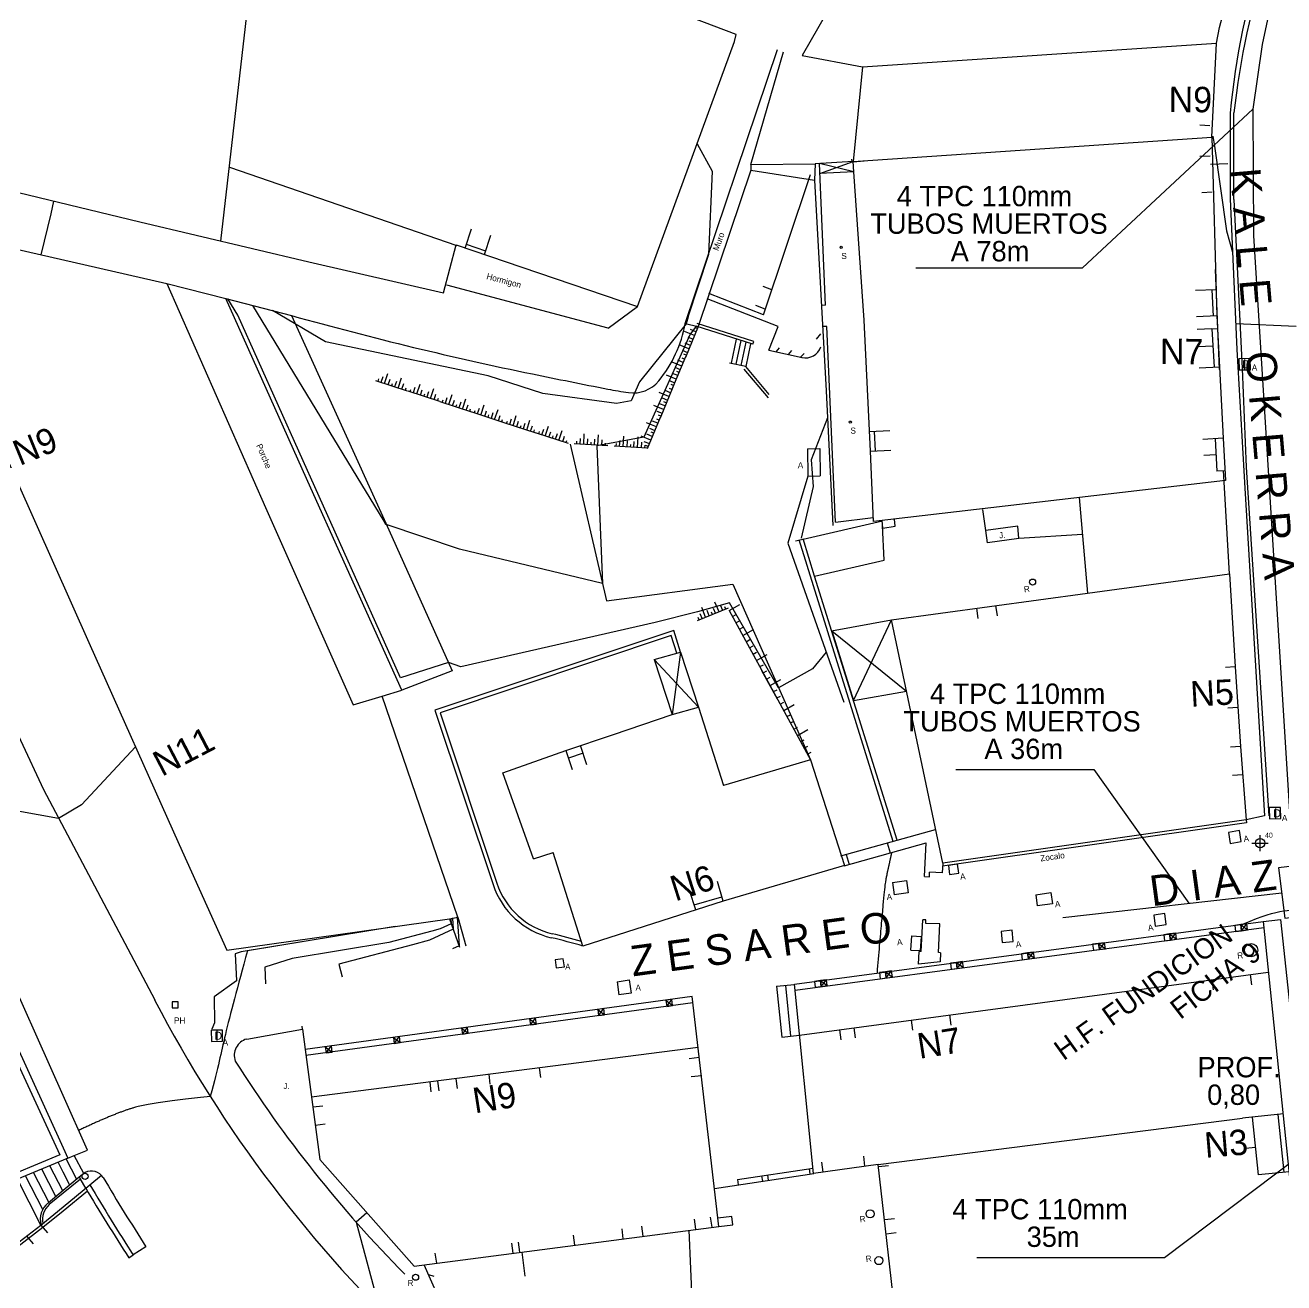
# Model space of a CAD drawing. Extents: x 0 to 560514, y 0 to 4788038.
# Drawn here: x 560198.2 to 560260, y 4787923.1 to 4787984.9 of the extents above; entities that cross this region are included whole.
import ezdxf

# ---------------------------------------------------------------- set-up
doc = ezdxf.new("R2010")
doc.units = 0
doc.layers.add('Nivel 27', color=7, linetype='Continuous')
doc.layers.add('Nivel 7', color=7, linetype='Continuous')

msp = doc.modelspace()

# ---------------------------------------------------------------- linework, layer by layer
at = {"layer": 'Nivel 27'}
msp.add_line((560259.92, 4787942.29), (560249.16, 4787941.07), dxfattribs=at)
for points in [[(560264.27, 4787997.24), (560262.05, 4787994.2), (560260.85, 4787991.56), (560259.84, 4787988.14), (560258.95, 4787983.98), (560258.49, 4787980.8), (560258.53, 4787974.58), (560260.46, 4787943.67)], [(560241.932, 4787973.012), (560250.128, 4787973.012), (560258.49, 4787980.8)], [(560243.896, 4787948.356), (560250.67, 4787948.356), (560255.344, 4787941.786)], [(560244.933, 4787924.388), (560254.146, 4787924.388), (560261.8, 4787930.146)]]:
    msp.add_lwpolyline(points, dxfattribs=at)
msp.add_lwpolyline([(560260.07, 4787941.05), (560262.55, 4787941.35), (560262.24, 4787943.83), (560259.76, 4787943.53)], close=True, dxfattribs=at)
at = {"layer": 'Nivel 7'}
for p, q in [((560233.11, 4787984.48), (560208.86, 4787993.65)), ((560207.78, 4787974.31), (560209.94, 4787993.24)), ((560240.25, 4787990.25), (560236.34, 4787983.44)), ((560256.85, 4787984.82), (560257.27, 4787986.37)), ((560256.7, 4787984.05), (560256.85, 4787984.82)), ((560228.26, 4787971.11), (560233.02, 4787984.12)), ((560233.02, 4787984.12), (560233.11, 4787984.48)), ((560230.6, 4787970.27), (560235.14, 4787983.73)), ((560233.83, 4787978.08), (560235.43, 4787983.62)), ((560239.31, 4787982.89), (560256.7, 4787984.05)), ((560256.47, 4787979.42), (560256.7, 4787984.05)), ((560236.34, 4787983.44), (560236.34, 4787983.44)), ((560236.34, 4787983.44), (560239.31, 4787982.89)), ((560239.31, 4787982.89), (560238.85, 4787978.23)), ((560257.38, 4787980.61), (560257.38, 4787976.39)), ((560257.56, 4787976.36), (560257.56, 4787980.62)), ((560256.38, 4787979.99), (560255.88, 4787980.02)), ((560238.85, 4787978.23), (560256.47, 4787979.42)), ((560256.52, 4787979.48), (560256.6, 4787978.99)), ((560231.18, 4787979.1), (560231.92, 4787977.76)), ((560256.6, 4787978.99), (560257.2, 4787974.82)), ((560208.2, 4787977.95), (560219.38, 4787974.1)), ((560233.83, 4787978.08), (560236.98, 4787978.12)), ((560233.83, 4787978.08), (560233.83, 4787977.8)), ((560236.98, 4787978.12), (560236.96, 4787977.32)), ((560238.85, 4787978.23), (560236.98, 4787978.12)), ((560238.89, 4787977.73), (560237.19, 4787978.14)), ((560237.5, 4787971.17), (560237.19, 4787978.14)), ((560237.22, 4787977.65), (560238.85, 4787978.23)), ((560238.77, 4787978.35), (560238.79, 4787978.22)), ((560238.79, 4787978.22), (560238.85, 4787978.21)), ((560238.85, 4787978.21), (560239.4, 4787978.26)), ((560256.39, 4787978.5), (560255.89, 4787978.47)), ((560256.41, 4787978.1), (560257.27, 4787978.14)), ((560233.83, 4787977.8), (560231.24, 4787970.13)), ((560231.92, 4787977.76), (560231.74, 4787973.66)), ((560233.83, 4787977.8), (560236.96, 4787977.32)), ((560234.44, 4787970.7), (560236.76, 4787977.6)), ((560236.96, 4787977.32), (560237.53, 4787966.96)), ((560238.89, 4787977.73), (560237.22, 4787977.65)), ((560196.29, 4787977.07), (560203.8, 4787975.26)), ((560256.49, 4787976.73), (560255.99, 4787976.7)), ((560199.56, 4787976.28), (560199.43, 4787975.66)), ((560199.56, 4787976.28), (560199.43, 4787975.66)), ((560257.38, 4787976.39), (560257.71, 4787969)), ((560257.56, 4787976.36), (560257.97, 4787968.07)), ((560199.43, 4787975.66), (560198.94, 4787973.65)), ((560199.43, 4787975.66), (560198.94, 4787973.65)), ((560203.8, 4787975.26), (560212.11, 4787973.3)), ((560219.78, 4787973.98), (560220.1, 4787974.93)), ((560220.73, 4787973.66), (560221.05, 4787974.61)), ((560257.2, 4787974.82), (560257.49, 4787973.78)), ((560218.72, 4787971.78), (560219.35, 4787974.13)), ((560219.35, 4787974.13), (560228.26, 4787971.11)), ((560219.84, 4787974.17), (560220.79, 4787973.85)), ((560231.74, 4787973.66), (560230.73, 4787970.59)), ((560212.11, 4787973.3), (560218.72, 4787971.78)), ((560226.81, 4787970.04), (560218.89, 4787972.15)), ((560234.85, 4787971.93), (560234.43, 4787972.09)), ((560256.68, 4787971.93), (560255.68, 4787971.9)), ((560256.48, 4787971.93), (560256.55, 4787970.64)), ((560208.03, 4787971.5), (560211.26, 4787970.66)), ((560208.61, 4787970.69), (560208.13, 4787971.48)), ((560215.81, 4787960.56), (560209.36, 4787971.16)), ((560235.16, 4787970.13), (560231.67, 4787971.49)), ((560234.44, 4787970.7), (560231.76, 4787971.74)), ((560234.53, 4787970.98), (560234.07, 4787971.16)), ((560237.5, 4787971.17), (560237.3, 4787971.16)), ((560216.61, 4787952.86), (560208.61, 4787970.69)), ((560212.93, 4787969.37), (560210.32, 4787970.91)), ((560211.26, 4787970.66), (560215.88, 4787960.46)), ((560226.81, 4787970.04), (560228.26, 4787971.11)), ((560230.74, 4787970.6), (560230.64, 4787970.26)), ((560230.73, 4787970.59), (560230.74, 4787970.6)), ((560256.72, 4787970.65), (560255.72, 4787970.6)), ((560230.64, 4787970.26), (560228.36, 4787967.4)), ((560230.6, 4787970.27), (560231.24, 4787970.13)), ((560231.24, 4787970.13), (560230.61, 4787968.61)), ((560231.15, 4787970.15), (560230.84, 4787969.75)), ((560231.12, 4787969.86), (560230.86, 4787969.97)), ((560231.19, 4787970.02), (560231.07, 4787970.07)), ((560233.92, 4787969.25), (560231.14, 4787970.14)), ((560233.97, 4787969.39), (560231.18, 4787970.28)), ((560234.7, 4787968.97), (560235.16, 4787970.13)), ((560237.55, 4787970.13), (560237.35, 4787970.12)), ((560237.98, 4787960.51), (560237.55, 4787970.13)), ((560256.48, 4787970.01), (560255.75, 4787969.98)), ((560256.48, 4787970.01), (560256.75, 4787970.03)), ((560256.48, 4787970.01), (560256.59, 4787968.12)), ((560260.62, 4787970.13), (560257.66, 4787970.25)), ((560220.91, 4787967.7), (560212.93, 4787969.37)), ((560230.84, 4787969.75), (560228.56, 4787964.69)), ((560231.05, 4787969.68), (560230.57, 4787969.88)), ((560230.86, 4787969.2), (560230.59, 4787969.31)), ((560230.72, 4787969.61), (560230.98, 4787969.5)), ((560230.92, 4787969.36), (560230.8, 4787969.41)), ((560233.11, 4787969.51), (560232.85, 4787968.32)), ((560233.34, 4787969.43), (560233.09, 4787968.27)), ((560233.58, 4787969.36), (560233.33, 4787968.21)), ((560233.92, 4787969.25), (560233.97, 4787969.39)), ((560237.05, 4787969.51), (560237.27, 4787969.76)), ((560230.78, 4787969.03), (560230.3, 4787969.22)), ((560230.45, 4787968.96), (560230.71, 4787968.85)), ((560230.65, 4787968.71), (560230.53, 4787968.76)), ((560233.81, 4787969.27), (560233.57, 4787968.16)), ((560234.7, 4787968.97), (560236.34, 4787968.6)), ((560235.07, 4787968.88), (560235.24, 4787969.07)), ((560235.67, 4787968.75), (560235.83, 4787968.94)), ((560236.27, 4787968.62), (560236.44, 4787968.8)), ((560256.53, 4787969.16), (560255.8, 4787969.13)), ((560257.71, 4787969), (560258.09, 4787962.18)), ((560230.43, 4787968.18), (560229.95, 4787968.38)), ((560230.61, 4787968.63), (560229.98, 4787967.11)), ((560230.09, 4787968.12), (560230.35, 4787968.01)), ((560230.5, 4787968.36), (560230.24, 4787968.47)), ((560230.57, 4787968.52), (560230.45, 4787968.57)), ((560233.57, 4787968.16), (560232.78, 4787968.33)), ((560234.73, 4787966.78), (560233.57, 4787968.16)), ((560256.85, 4787968.13), (560255.85, 4787968.08)), ((560258.361, 4787968.549), (560257.811, 4787968.541)), ((560257.811, 4787968.541), (560257.819, 4787967.991)), ((560257.97, 4787968.07), (560258.17, 4787963.21)), ((560258.369, 4787967.999), (560258.361, 4787968.549)), ((560216.96, 4787966.95), (560215.4, 4787967.46)), ((560215.51, 4787967.43), (560215.55, 4787967.55)), ((560215.74, 4787967.65), (560215.65, 4787967.38)), ((560215.83, 4787967.32), (560215.99, 4787967.82)), ((560216.01, 4787967.26), (560216.1, 4787967.53)), ((560216.41, 4787967.43), (560216.32, 4787967.16)), ((560216.5, 4787967.1), (560216.66, 4787967.6)), ((560223.6, 4787966.84), (560220.91, 4787967.7)), ((560230.16, 4787967.53), (560229.68, 4787967.73)), ((560229.82, 4787967.47), (560230.08, 4787967.36)), ((560230.23, 4787967.71), (560229.97, 4787967.82)), ((560230.3, 4787967.87), (560230.18, 4787967.92)), ((560233.48, 4787968.03), (560234.67, 4787966.62)), ((560257.819, 4787967.991), (560258.369, 4787967.999)), ((560216.18, 4787967.21), (560216.22, 4787967.33)), ((560216.68, 4787967.04), (560216.77, 4787967.32)), ((560216.85, 4787966.99), (560216.89, 4787967.12)), ((560218.54, 4787966.44), (560216.98, 4787966.94)), ((560217.08, 4787966.91), (560217.12, 4787967.03)), ((560217.32, 4787967.13), (560217.23, 4787966.86)), ((560217.41, 4787966.81), (560217.57, 4787967.3)), ((560217.59, 4787966.75), (560217.68, 4787967.02)), ((560217.76, 4787966.69), (560217.8, 4787966.82)), ((560217.99, 4787966.92), (560217.9, 4787966.65)), ((560218.08, 4787966.59), (560218.24, 4787967.08)), ((560218.26, 4787966.53), (560218.35, 4787966.8)), ((560227.22, 4787966.35), (560223.6, 4787966.84)), ((560228.36, 4787967.4), (560227.95, 4787966.48)), ((560229.8, 4787966.69), (560229.32, 4787966.89)), ((560229.99, 4787967.14), (560229.36, 4787965.62)), ((560229.88, 4787966.87), (560229.61, 4787966.98)), ((560229.94, 4787967.03), (560229.82, 4787967.08)), ((560230.03, 4787967.22), (560229.91, 4787967.27)), ((560237.53, 4787966.96), (560237.85, 4787960.35)), ((560239.71, 4787966.95), (560239.71, 4787966.95)), ((560218.43, 4787966.47), (560218.47, 4787966.6)), ((560220.12, 4787965.92), (560218.56, 4787966.43)), ((560218.66, 4787966.39), (560218.7, 4787966.52)), ((560218.89, 4787966.62), (560218.81, 4787966.35)), ((560218.99, 4787966.29), (560219.15, 4787966.78)), ((560219.17, 4787966.23), (560219.26, 4787966.5)), ((560219.33, 4787966.17), (560219.37, 4787966.3)), ((560219.57, 4787966.4), (560219.48, 4787966.13)), ((560219.66, 4787966.07), (560219.82, 4787966.57)), ((560219.84, 4787966.01), (560219.93, 4787966.28)), ((560220.56, 4787965.77), (560220.72, 4787966.27)), ((560227.95, 4787966.48), (560227.22, 4787966.35)), ((560229.53, 4787966.04), (560229.05, 4787966.24)), ((560229.61, 4787966.22), (560229.34, 4787966.32)), ((560229.47, 4787966.62), (560229.73, 4787966.51)), ((560229.67, 4787966.38), (560229.55, 4787966.43)), ((560220.01, 4787965.96), (560220.05, 4787966.08)), ((560221.7, 4787965.4), (560220.13, 4787965.91)), ((560220.24, 4787965.88), (560220.28, 4787966)), ((560220.47, 4787966.1), (560220.38, 4787965.83)), ((560220.75, 4787965.71), (560220.84, 4787965.98)), ((560220.91, 4787965.66), (560220.95, 4787965.78)), ((560221.14, 4787965.88), (560221.06, 4787965.61)), ((560221.23, 4787965.55), (560221.4, 4787966.05)), ((560221.42, 4787965.49), (560221.51, 4787965.76)), ((560221.58, 4787965.44), (560221.62, 4787965.56)), ((560222.05, 4787965.58), (560221.96, 4787965.31)), ((560222.14, 4787965.25), (560222.3, 4787965.75)), ((560229.36, 4787965.65), (560228.73, 4787964.12)), ((560229.2, 4787965.97), (560229.46, 4787965.86)), ((560229.32, 4787965.53), (560229.2, 4787965.58)), ((560229.4, 4787965.72), (560229.28, 4787965.77)), ((560237.59, 4787965.64), (560236.79, 4787963.57)), ((560237.59, 4787965.64), (560236.79, 4787963.57)), ((560237.59, 4787965.64), (560236.79, 4787963.57)), ((560237.59, 4787965.64), (560236.79, 4787963.57)), ((560223.28, 4787964.89), (560221.71, 4787965.39)), ((560221.82, 4787965.36), (560221.86, 4787965.48)), ((560222.33, 4787965.19), (560222.41, 4787965.47)), ((560222.49, 4787965.14), (560222.53, 4787965.26)), ((560222.72, 4787965.36), (560222.63, 4787965.09)), ((560222.81, 4787965.04), (560222.97, 4787965.53)), ((560223, 4787964.98), (560223.09, 4787965.25)), ((560223.16, 4787964.92), (560223.2, 4787965.05)), ((560223.4, 4787964.84), (560223.44, 4787964.97)), ((560223.63, 4787965.06), (560223.54, 4787964.79)), ((560223.72, 4787964.74), (560223.88, 4787965.23)), ((560223.9, 4787964.68), (560223.99, 4787964.95)), ((560224.39, 4787964.52), (560224.55, 4787965.01)), ((560229.18, 4787965.19), (560228.7, 4787965.39)), ((560228.84, 4787965.13), (560229.11, 4787965.02)), ((560229.25, 4787965.37), (560228.99, 4787965.48)), ((560239.66, 4787964.96), (560240.66, 4787965.01)), ((560239.89, 4787964.97), (560239.93, 4787964.01)), ((560224.86, 4787964.37), (560223.29, 4787964.88)), ((560224.07, 4787964.62), (560224.11, 4787964.75)), ((560224.3, 4787964.85), (560224.21, 4787964.58)), ((560224.58, 4787964.46), (560224.66, 4787964.73)), ((560224.74, 4787964.41), (560224.78, 4787964.53)), ((560224.94, 4787964.34), (560226.73, 4787956.65)), ((560226.8, 4787964.26), (560225.15, 4787964.36)), ((560225.27, 4787964.36), (560225.28, 4787964.49)), ((560225.44, 4787964.63), (560225.42, 4787964.35)), ((560225.61, 4787964.33), (560225.64, 4787964.85)), ((560225.8, 4787964.32), (560225.82, 4787964.61)), ((560225.97, 4787964.31), (560225.98, 4787964.44)), ((560226.14, 4787964.59), (560226.12, 4787964.3)), ((560228.56, 4787964.69), (560226.26, 4787964.27)), ((560226.31, 4787964.29), (560226.34, 4787964.81)), ((560226.5, 4787964.28), (560226.52, 4787964.56)), ((560226.68, 4787964.27), (560226.68, 4787964.4)), ((560227.21, 4787964.25), (560227.22, 4787964.38)), ((560227.38, 4787964.52), (560227.36, 4787964.24)), ((560227.55, 4787964.23), (560227.58, 4787964.74)), ((560227.74, 4787964.21), (560227.76, 4787964.5)), ((560227.91, 4787964.2), (560227.92, 4787964.33)), ((560228.08, 4787964.48), (560228.06, 4787964.19)), ((560228.25, 4787964.18), (560228.28, 4787964.7)), ((560228.91, 4787964.54), (560228.43, 4787964.74)), ((560228.45, 4787964.17), (560228.46, 4787964.45)), ((560228.57, 4787964.48), (560228.84, 4787964.37)), ((560228.98, 4787964.72), (560228.72, 4787964.83)), ((560229.05, 4787964.88), (560228.93, 4787964.93)), ((560257.04, 4787964.64), (560256.04, 4787964.58)), ((560256.64, 4787964.61), (560256.73, 4787963.02)), ((560226.26, 4787964.27), (560226.53, 4787957.5)), ((560228.74, 4787964.15), (560227.1, 4787964.25)), ((560228.62, 4787964.16), (560228.63, 4787964.29)), ((560228.78, 4787964.23), (560228.66, 4787964.28)), ((560236.61, 4787964.12), (560237.21, 4787964.13)), ((560236.61, 4787964.12), (560236.63, 4787962.78)), ((560237.21, 4787964.13), (560237.23, 4787962.79)), ((560239.71, 4787964), (560240.71, 4787964.05)), ((560256.68, 4787963.82), (560256.08, 4787963.78)), ((560236.79, 4787963.57), (560236.89, 4787962.26)), ((560236.79, 4787963.57), (560236.89, 4787962.26)), ((560236.79, 4787963.57), (560236.89, 4787962.26)), ((560236.79, 4787963.57), (560236.89, 4787962.26)), ((560258.17, 4787963.21), (560259.27, 4787946.09)), ((560236.63, 4787962.78), (560235.64, 4787959.48)), ((560236.63, 4787962.78), (560237.23, 4787962.79)), ((560257.13, 4787963.04), (560256.73, 4787963.02)), ((560257.35, 4787957.97), (560257.05, 4787963.05)), ((560236.89, 4787962.26), (560236.29, 4787959.73)), ((560236.89, 4787962.26), (560236.29, 4787959.73)), ((560236.89, 4787962.26), (560236.29, 4787959.73)), ((560236.89, 4787962.26), (560236.29, 4787959.73)), ((560258.09, 4787962.18), (560259.07, 4787946.08)), ((560249.96, 4787961.72), (560250.36, 4787957.02)), ((560237.98, 4787960.51), (560239.84, 4787960.74)), ((560240.92, 4787960.31), (560240.88, 4787960.66)), ((560245.23, 4787961.14), (560245.23, 4787961.14)), ((560245.37, 4787960.1), (560245.23, 4787961.14)), ((560215.89, 4787960.38), (560215.81, 4787960.56)), ((560215.91, 4787960.39), (560215.89, 4787960.38)), ((560219.5, 4787959.19), (560215.91, 4787960.39)), ((560236.39, 4787959.68), (560240.29, 4787960.57)), ((560240.31, 4787960.22), (560240.27, 4787960.59)), ((560240.38, 4787958.64), (560240.3, 4787960.34)), ((560240.31, 4787960.22), (560240.92, 4787960.31)), ((560246.95, 4787960.31), (560245.37, 4787960.1)), ((560245.45, 4787959.5), (560245.37, 4787960.1)), ((560246.99, 4787959.71), (560246.95, 4787960.31)), ((560193.41, 4787959.51), (560199.06, 4787947.37)), ((560235.64, 4787959.48), (560238.4, 4787951.67)), ((560236.01, 4787959.59), (560236.39, 4787959.68)), ((560240.81, 4787944.83), (560236.2, 4787959.64)), ((560236.96, 4787957.86), (560236.39, 4787959.7)), ((560246.99, 4787959.71), (560245.45, 4787959.5)), ((560250.12, 4787959.9), (560246.99, 4787959.71)), ((560226.53, 4787957.5), (560219.5, 4787959.19)), ((560236.96, 4787957.86), (560240.38, 4787958.64)), ((560241.01, 4787944.89), (560236.96, 4787957.86)), ((560226.73, 4787956.65), (560232.94, 4787957.46)), ((560232.94, 4787957.46), (560236.75, 4787948.84)), ((560232.77, 4787956.55), (560231.2, 4787956.1)), ((560231.6, 4787955.84), (560231.41, 4787956.32)), ((560231.98, 4787956.29), (560232.08, 4787956.03)), ((560232.26, 4787956.1), (560232.06, 4787956.58)), ((560232.44, 4787956.17), (560232.33, 4787956.43)), ((560232.6, 4787956.23), (560232.55, 4787956.35)), ((560232.76, 4787956.18), (560233.28, 4787956.47)), ((560235.19, 4787952.38), (560232.77, 4787956.55)), ((560244.91, 4787956.29), (560244.98, 4787955.78)), ((560245.85, 4787956.41), (560245.92, 4787955.91)), ((560231.2, 4787956.1), (560229.13, 4787955.59)), ((560232.71, 4787956.28), (560231.18, 4787955.67)), ((560231.29, 4787955.71), (560231.24, 4787955.83)), ((560231.32, 4787956.03), (560231.43, 4787955.77)), ((560231.78, 4787955.91), (560231.68, 4787956.17)), ((560231.94, 4787955.97), (560231.89, 4787956.09)), ((560232.76, 4787956.18), (560236.75, 4787948.84)), ((560232.92, 4787955.87), (560233.1, 4787955.97)), ((560237.78, 4787955.18), (560240.74, 4787955.71)), ((560238.87, 4787951.75), (560240.74, 4787955.71)), ((560229.13, 4787955.59), (560219.58, 4787953.41)), ((560233.09, 4787955.57), (560233.27, 4787955.66)), ((560233.26, 4787955.26), (560233.44, 4787955.36)), ((560233.43, 4787954.95), (560233.95, 4787955.24)), ((560237.8, 4787955.18), (560241.47, 4787952.21)), ((560237.8, 4787955.18), (560238.87, 4787951.75)), ((560233.59, 4787954.64), (560233.77, 4787954.74)), ((560233.76, 4787954.34), (560233.94, 4787954.43)), ((560229.07, 4787953.77), (560230.37, 4787954.13)), ((560230.37, 4787954.13), (560229.95, 4787951.07)), ((560230.37, 4787954.13), (560231.25, 4787951.42)), ((560233.93, 4787954.03), (560234.1, 4787954.13)), ((560234.1, 4787953.72), (560234.62, 4787954.01)), ((560237.53, 4787954.12), (560236.86, 4787953.3)), ((560218.96, 4787953.62), (560216.61, 4787952.86)), ((560219.58, 4787953.41), (560218.96, 4787953.62)), ((560229.07, 4787953.77), (560231.25, 4787951.42)), ((560229.07, 4787953.77), (560229.95, 4787951.07)), ((560234.26, 4787953.42), (560234.44, 4787953.51)), ((560235.14, 4787951.82), (560234.37, 4787953.21)), ((560234.43, 4787953.11), (560234.61, 4787953.2)), ((560236.86, 4787953.3), (560235.19, 4787952.38)), ((560257.63, 4787953.4), (560257.14, 4787953.37)), ((560234.6, 4787952.8), (560234.77, 4787952.9)), ((560234.77, 4787952.49), (560235.29, 4787952.78)), ((560234.93, 4787952.19), (560235.11, 4787952.28)), ((560235.1, 4787951.88), (560235.28, 4787951.97)), ((560238.87, 4787951.75), (560241.47, 4787952.21)), ((560231.25, 4787951.42), (560232.48, 4787947.58)), ((560235.27, 4787951.57), (560235.44, 4787951.67)), ((560235.44, 4787951.26), (560235.96, 4787951.55)), ((560257.76, 4787951.4), (560257.26, 4787951.37)), ((560235.6, 4787950.96), (560235.78, 4787951.05)), ((560235.77, 4787950.65), (560235.95, 4787950.74)), ((560235.94, 4787950.34), (560236.11, 4787950.44)), ((560236.11, 4787950.03), (560236.63, 4787950.32)), ((560203.58, 4787949.48), (560200.93, 4787946.62)), ((560203.58, 4787949.48), (560200.93, 4787946.62)), ((560225.77, 4787948.59), (560225.46, 4787949.54)), ((560236.27, 4787949.73), (560236.45, 4787949.82)), ((560236.44, 4787949.42), (560236.62, 4787949.51)), ((560257.89, 4787949.49), (560257.4, 4787949.46)), ((560224.73, 4787949.3), (560225.05, 4787948.36)), ((560225.59, 4787949.17), (560224.86, 4787948.92)), ((560236.61, 4787949.11), (560236.78, 4787949.21)), ((560236.75, 4787948.84), (560232.48, 4787947.58)), ((560223.14, 4787943.97), (560221.63, 4787948.2)), ((560257.99, 4787948.1), (560257.49, 4787948.06)), ((560199.81, 4787945.96), (560192.16, 4787947.31)), ((560199.06, 4787947.37), (560204.53, 4787937.04)), ((560200.93, 4787946.62), (560199.81, 4787945.96)), ((560200.93, 4787946.62), (560199.81, 4787945.96)), ((560259.851, 4787946.499), (560259.301, 4787946.491)), ((560259.301, 4787946.491), (560259.309, 4787945.941)), ((560259.859, 4787945.949), (560259.851, 4787946.499)), ((560259.07, 4787946.08), (560258.16, 4787945.89)), ((560258.16, 4787945.89), (560258.18, 4787945.74)), ((560259.309, 4787945.941), (560259.859, 4787945.949)), ((560238.25, 4787944.11), (560242.9, 4787945.42)), ((560258.18, 4787945.74), (560243.24, 4787943.61)), ((560257.83, 4787945.36), (560257.29, 4787945.27)), ((560257.29, 4787945.27), (560257.38, 4787944.73)), ((560257.92, 4787944.82), (560257.83, 4787945.36)), ((560238.41, 4787943.63), (560242.44, 4787944.76)), ((560240.52, 4787944.75), (560240.67, 4787944.26)), ((560242.36, 4787943.1), (560242.44, 4787944.76)), ((560257.38, 4787944.73), (560257.92, 4787944.82)), ((560258.45, 4787944.74), (560259.25, 4787944.74)), ((560258.85, 4787944.34), (560258.85, 4787945.14)), ((560223.14, 4787943.97), (560224.11, 4787944.28)), ((560238.5, 4787944.18), (560238.65, 4787943.69)), ((560242.6, 4787943.08), (560242.61, 4787943.32)), ((560243.22, 4787943.29), (560242.61, 4787943.32)), ((560243.25, 4787943.76), (560243.22, 4787943.29)), ((560243.98, 4787943.71), (560243.54, 4787943.65)), ((560243.54, 4787943.65), (560243.59, 4787943.2)), ((560244.04, 4787943.26), (560243.98, 4787943.71)), ((560232.46, 4787941.89), (560232.18, 4787942.85)), ((560240.78, 4787942.81), (560241.47, 4787942.9)), ((560240.78, 4787942.81), (560240.86, 4787942.21)), ((560241.47, 4787942.9), (560241.55, 4787942.3)), ((560242.35, 4787943.1), (560242.6, 4787943.08)), ((560243.59, 4787943.2), (560244.04, 4787943.26)), ((560231.12, 4787941.46), (560230.81, 4787942.41)), ((560231.04, 4787941.71), (560232.4, 4787942.11)), ((560241.55, 4787942.3), (560240.86, 4787942.21)), ((560247.82, 4787942.21), (560248.57, 4787942.31)), ((560247.82, 4787942.21), (560247.89, 4787941.66)), ((560248.57, 4787942.31), (560248.64, 4787941.76)), ((560248.64, 4787941.76), (560247.89, 4787941.66)), ((560219.01, 4787941.03), (560219.51, 4787939.63)), ((560219.08, 4787941.04), (560219.08, 4787941.04)), ((560219.08, 4787941.04), (560219.1, 4787940.78)), ((560219.15, 4787941.06), (560219.16, 4787941.06)), ((560219.16, 4787941.06), (560219.2, 4787940.51)), ((560219.38, 4787941.11), (560219.4, 4787941.1)), ((560219.4, 4787941.1), (560219.49, 4787939.7)), ((560219.43, 4787941.11), (560219.82, 4787939.7)), ((560242.2, 4787939.41), (560242.27, 4787940.97)), ((560242.43, 4787940.97), (560242.27, 4787940.97)), ((560242.42, 4787940.8), (560242.43, 4787940.97)), ((560254.17, 4787941.28), (560253.63, 4787941.21)), ((560253.63, 4787941.21), (560253.7, 4787940.67)), ((560254.24, 4787940.74), (560254.17, 4787941.28)), ((560259, 4787940.89), (560259.85, 4787940.99)), ((560259.85, 4787940.99), (560260.87, 4787931.53)), ((560216.35, 4787940.65), (560208.78, 4787939.4)), ((560216.35, 4787940.65), (560208.78, 4787939.4)), ((560216.35, 4787940.65), (560208.78, 4787939.4)), ((560216.35, 4787940.65), (560209.09, 4787939.45)), ((560218.15, 4787940.42), (560216.03, 4787939.86)), ((560219.2, 4787940.51), (560218.04, 4787939.98)), ((560218.55, 4787940.53), (560218.15, 4787940.42)), ((560219.1, 4787940.78), (560218.55, 4787940.53)), ((560236, 4787937.52), (560259.03, 4787940.59)), ((560243.11, 4787940.77), (560242.42, 4787940.8)), ((560243.05, 4787939.37), (560243.11, 4787940.77)), ((560246.67, 4787940.46), (560246.12, 4787940.4)), ((560246.12, 4787940.4), (560246.17, 4787939.86)), ((560246.72, 4787939.91), (560246.67, 4787940.46)), ((560253.7, 4787940.67), (560254.24, 4787940.74)), ((560254.4, 4787940.28), (560254.11, 4787940.24)), ((560254.11, 4787940.24), (560254.15, 4787939.94)), ((560254.7, 4787940.32), (560254.4, 4787940.28)), ((560254.4, 4787940.28), (560254.44, 4787939.98)), ((560254.4, 4787940.28), (560254.74, 4787940.02)), ((560254.44, 4787939.98), (560254.4, 4787940.28)), ((560254.44, 4787939.98), (560254.7, 4787940.32)), ((560254.74, 4787940.02), (560254.7, 4787940.32)), ((560257.9, 4787940.74), (560257.6, 4787940.7)), ((560257.6, 4787940.7), (560257.64, 4787940.4)), ((560257.64, 4787940.4), (560257.94, 4787940.44)), ((560258.19, 4787940.78), (560257.9, 4787940.74)), ((560257.9, 4787940.74), (560257.94, 4787940.44)), ((560257.9, 4787940.74), (560258.23, 4787940.48)), ((560257.94, 4787940.44), (560257.9, 4787940.74)), ((560257.94, 4787940.44), (560258.19, 4787940.78)), ((560257.94, 4787940.44), (560258.23, 4787940.48)), ((560258.23, 4787940.48), (560258.19, 4787940.78)), ((560200.03, 4787932.35), (560196.74, 4787939.71)), ((560216.03, 4787939.86), (560211.29, 4787939.07)), ((560217.19, 4787939.75), (560213.57, 4787938.79)), ((560218.04, 4787939.98), (560217.19, 4787939.75)), ((560219.49, 4787939.7), (560219.16, 4787939.55)), ((560241.69, 4787939.49), (560241.74, 4787940.19)), ((560241.74, 4787940.19), (560242.19, 4787940.16)), ((560242.19, 4787940.16), (560242.14, 4787939.46)), ((560246.17, 4787939.86), (560246.72, 4787939.91)), ((560250.91, 4787939.81), (560250.62, 4787939.77)), ((560250.62, 4787939.77), (560250.66, 4787939.48)), ((560251.21, 4787939.85), (560250.91, 4787939.81)), ((560250.91, 4787939.81), (560250.95, 4787939.52)), ((560250.91, 4787939.81), (560251.25, 4787939.55)), ((560250.95, 4787939.52), (560250.91, 4787939.81)), ((560250.95, 4787939.52), (560251.21, 4787939.85)), ((560251.25, 4787939.55), (560251.21, 4787939.85)), ((560254.15, 4787939.94), (560254.44, 4787939.98)), ((560254.44, 4787939.98), (560254.74, 4787940.02)), ((560208.78, 4787939.4), (560208.48, 4787939.31)), ((560208.78, 4787939.4), (560208.48, 4787939.31)), ((560208.78, 4787939.4), (560208.48, 4787939.31)), ((560208.48, 4787939.31), (560208.55, 4787937.98)), ((560208.48, 4787939.31), (560208.55, 4787937.98)), ((560208.48, 4787939.31), (560208.55, 4787937.98)), ((560211.29, 4787939.07), (560209.94, 4787938.65)), ((560224.6, 4787939.06), (560224.21, 4787939.01)), ((560224.21, 4787939.01), (560224.26, 4787938.61)), ((560224.66, 4787938.66), (560224.6, 4787939.06)), ((560241.69, 4787939.49), (560242.14, 4787939.46)), ((560242.07, 4787938.79), (560242.1, 4787939.41)), ((560242.2, 4787939.41), (560242.1, 4787939.41)), ((560243.14, 4787939.36), (560243.05, 4787939.37)), ((560243.14, 4787939.36), (560243.12, 4787938.91)), ((560247.42, 4787939.35), (560247.12, 4787939.31)), ((560247.12, 4787939.31), (560247.16, 4787939.01)), ((560247.16, 4787939.01), (560247.46, 4787939.05)), ((560247.72, 4787939.39), (560247.42, 4787939.35)), ((560247.42, 4787939.35), (560247.46, 4787939.05)), ((560247.42, 4787939.35), (560247.76, 4787939.09)), ((560247.46, 4787939.05), (560247.42, 4787939.35)), ((560247.46, 4787939.05), (560247.72, 4787939.39)), ((560247.46, 4787939.05), (560247.76, 4787939.09)), ((560247.76, 4787939.09), (560247.72, 4787939.39)), ((560250.66, 4787939.48), (560250.95, 4787939.52)), ((560250.95, 4787939.52), (560251.25, 4787939.55)), ((560209.94, 4787938.65), (560209.98, 4787937.83)), ((560213.57, 4787938.79), (560213.74, 4787938.17)), ((560224.26, 4787938.61), (560224.66, 4787938.66)), ((560236.22, 4787935.3), (560259.25, 4787938.4)), ((560240.44, 4787938.42), (560240.14, 4787938.38)), ((560240.14, 4787938.38), (560240.18, 4787938.08)), ((560240.74, 4787938.46), (560240.44, 4787938.42)), ((560240.44, 4787938.42), (560240.78, 4787938.16)), ((560240.44, 4787938.42), (560240.48, 4787938.12)), ((560240.48, 4787938.12), (560240.44, 4787938.42)), ((560240.48, 4787938.12), (560240.74, 4787938.46)), ((560240.78, 4787938.16), (560240.74, 4787938.46)), ((560243.12, 4787938.91), (560242.07, 4787938.79)), ((560243.93, 4787938.88), (560243.63, 4787938.84)), ((560243.63, 4787938.84), (560243.67, 4787938.55)), ((560243.67, 4787938.55), (560243.97, 4787938.59)), ((560244.23, 4787938.92), (560243.93, 4787938.88)), ((560243.93, 4787938.88), (560243.97, 4787938.59)), ((560243.93, 4787938.88), (560244.27, 4787938.63)), ((560243.97, 4787938.59), (560243.93, 4787938.88)), ((560243.97, 4787938.59), (560244.23, 4787938.92)), ((560243.97, 4787938.59), (560244.27, 4787938.63)), ((560244.27, 4787938.63), (560244.23, 4787938.92)), ((560208.55, 4787937.98), (560207.45, 4787937.19)), ((560208.55, 4787937.98), (560207.45, 4787937.19)), ((560208.55, 4787937.98), (560207.45, 4787937.19)), ((560227.26, 4787937.93), (560227.85, 4787938.02)), ((560227.26, 4787937.93), (560227.34, 4787937.29)), ((560227.85, 4787938.02), (560227.94, 4787937.37)), ((560235.09, 4787937.71), (560235.97, 4787937.8)), ((560235.53, 4787937.75), (560235.78, 4787935.26)), ((560237.24, 4787937.99), (560236.95, 4787937.95)), ((560236.95, 4787937.95), (560236.99, 4787937.66)), ((560237.54, 4787938.03), (560237.24, 4787937.99)), ((560237.24, 4787937.99), (560237.28, 4787937.7)), ((560237.24, 4787937.99), (560237.58, 4787937.74)), ((560237.28, 4787937.7), (560237.24, 4787937.99)), ((560237.28, 4787937.7), (560237.54, 4787938.03)), ((560237.28, 4787937.7), (560237.58, 4787937.74)), ((560237.58, 4787937.74), (560237.54, 4787938.03)), ((560240.18, 4787938.08), (560240.48, 4787938.12)), ((560240.48, 4787938.12), (560240.78, 4787938.16)), ((560256.48, 4787938.02), (560256.54, 4787937.53)), ((560258.36, 4787938.28), (560258.43, 4787937.78)), ((560207.45, 4787937.19), (560207.47, 4787935.91)), ((560207.45, 4787937.19), (560207.47, 4787935.91)), ((560207.45, 4787937.19), (560207.47, 4787935.91)), ((560227.94, 4787937.37), (560227.34, 4787937.29)), ((560235.09, 4787937.71), (560235.34, 4787935.21)), ((560236.99, 4787937.66), (560237.28, 4787937.7)), ((560205.68, 4787936.95), (560205.38, 4787936.95)), ((560205.38, 4787936.95), (560205.38, 4787936.65)), ((560205.38, 4787936.65), (560205.68, 4787936.65)), ((560205.68, 4787936.65), (560205.68, 4787936.95)), ((560230.97, 4787936.9), (560211.96, 4787934.31)), ((560226.6, 4787936.61), (560226.3, 4787936.57)), ((560226.3, 4787936.57), (560226.34, 4787936.27)), ((560226.3, 4787936.57), (560226.64, 4787936.31)), ((560226.34, 4787936.27), (560226.6, 4787936.61)), ((560226.64, 4787936.31), (560226.6, 4787936.61)), ((560229.94, 4787937.06), (560229.65, 4787937.02)), ((560229.65, 4787937.02), (560229.69, 4787936.72)), ((560229.65, 4787937.02), (560229.98, 4787936.76)), ((560229.69, 4787936.72), (560229.94, 4787937.06)), ((560229.69, 4787936.72), (560229.98, 4787936.76)), ((560229.98, 4787936.76), (560229.94, 4787937.06)), ((560207.47, 4787935.91), (560207.34, 4787935.6)), ((560207.47, 4787935.91), (560207.34, 4787935.6)), ((560207.47, 4787935.91), (560207.34, 4787935.6)), ((560223.25, 4787936.15), (560222.95, 4787936.11)), ((560222.95, 4787936.11), (560222.99, 4787935.81)), ((560222.95, 4787936.11), (560223.29, 4787935.85)), ((560222.99, 4787935.81), (560223.25, 4787936.15)), ((560223.29, 4787935.85), (560223.25, 4787936.15)), ((560226.34, 4787936.27), (560226.64, 4787936.31)), ((560241.7, 4787936.05), (560241.77, 4787935.55)), ((560243.59, 4787936.3), (560243.65, 4787935.8)), ((560207.861, 4787935.559), (560207.311, 4787935.551)), ((560207.311, 4787935.551), (560207.319, 4787935.001)), ((560207.869, 4787935.009), (560207.861, 4787935.559)), ((560209.05, 4787935.11), (560210.05, 4787935.29)), ((560210.05, 4787935.29), (560211.79, 4787935.6)), ((560211.79, 4787935.6), (560211.77, 4787935.75)), ((560211.79, 4787935.6), (560211.93, 4787934.61)), ((560219.9, 4787935.69), (560219.61, 4787935.65)), ((560219.61, 4787935.65), (560219.65, 4787935.36)), ((560219.61, 4787935.65), (560219.94, 4787935.4)), ((560219.65, 4787935.36), (560219.9, 4787935.69)), ((560219.65, 4787935.36), (560219.94, 4787935.4)), ((560219.94, 4787935.4), (560219.9, 4787935.69)), ((560222.99, 4787935.81), (560223.29, 4787935.85)), ((560235.34, 4787935.21), (560236.22, 4787935.3)), ((560238.18, 4787935.57), (560238.25, 4787935.07)), ((560238.88, 4787935.66), (560238.95, 4787935.17)), ((560197.32, 4787934.97), (560199.86, 4787929.42)), ((560197.6, 4787935.09), (560200.03, 4787929.77)), ((560207.319, 4787935.001), (560207.869, 4787935.009)), ((560212.23, 4787932.27), (560231.23, 4787934.72)), ((560213.21, 4787934.78), (560212.91, 4787934.74)), ((560212.91, 4787934.74), (560212.95, 4787934.44)), ((560212.91, 4787934.74), (560213.25, 4787934.48)), ((560212.95, 4787934.44), (560213.21, 4787934.78)), ((560213.25, 4787934.48), (560213.21, 4787934.78)), ((560216.56, 4787935.24), (560216.26, 4787935.2)), ((560216.26, 4787935.2), (560216.6, 4787934.94)), ((560216.26, 4787935.2), (560216.3, 4787934.9)), ((560216.3, 4787934.9), (560216.56, 4787935.24)), ((560216.3, 4787934.9), (560216.6, 4787934.94)), ((560216.6, 4787934.94), (560216.56, 4787935.24)), ((560212.95, 4787934.44), (560213.25, 4787934.48)), ((560230.79, 4787934.16), (560231.29, 4787934.23)), ((560223.5, 4787933.22), (560223.44, 4787933.71)), ((560218.12, 4787932.53), (560218.06, 4787933)), ((560218.51, 4787932.58), (560218.45, 4787933.05)), ((560219.41, 4787932.69), (560219.34, 4787933.16)), ((560221.02, 4787932.9), (560220.96, 4787933.39)), ((560230.89, 4787933.27), (560231.41, 4787933.33)), ((560201.23, 4787929.66), (560200.03, 4787932.35)), ((560212.3, 4787931.78), (560212.79, 4787931.84)), ((560212.41, 4787930.89), (560212.91, 4787930.95)), ((560240.08, 4787928.96), (560257.98, 4787931.23)), ((560260, 4787931.44), (560257.98, 4787931.23)), ((560258.77, 4787928.44), (560258.48, 4787931.28)), ((560259.72, 4787931.41), (560260.01, 4787928.57)), ((560200.03, 4787929.77), (560200.26, 4787929.26)), ((560258.63, 4787929.79), (560258.13, 4787929.74)), ((560199.86, 4787929.42), (560197.67, 4787928.51)), ((560200.03, 4787929.16), (560197.79, 4787928.24)), ((560200.26, 4787929.26), (560200.03, 4787929.16)), ((560200.7, 4787928.22), (560200.18, 4787929.23)), ((560200.26, 4787929.26), (560200.58, 4787929.39)), ((560200.58, 4787929.39), (560201.23, 4787929.66)), ((560201.04, 4787928.51), (560200.58, 4787929.39)), ((560237.37, 4787928.58), (560237.32, 4787929.07)), ((560239.42, 4787928.87), (560239.37, 4787929.36)), ((560199.33, 4787927.1), (560198.58, 4787928.56)), ((560199.67, 4787927.38), (560198.98, 4787928.73)), ((560200.02, 4787927.66), (560199.38, 4787928.89)), ((560200.03, 4787928.58), (560199.78, 4787929.06)), ((560200.36, 4787927.94), (560200.03, 4787928.58)), ((560201.11, 4787928.56), (560200.82, 4787928.33)), ((560232.03, 4787927.77), (560236.92, 4787928.51)), ((560233.16, 4787928.22), (560236.88, 4787928.78)), ((560236.69, 4787928.75), (560236.73, 4787928.48)), ((560236.91, 4787928.47), (560236.91, 4787928.47)), ((560240.08, 4787928.96), (560240.08, 4787928.96)), ((560240.59, 4787928.89), (560240.09, 4787928.83)), ((560260.28, 4787928.6), (560258.77, 4787928.44)), ((560198.94, 4787925.98), (560197.79, 4787928.24)), ((560199.03, 4787926.74), (560198.18, 4787928.4)), ((560200.82, 4787928.33), (560200.03, 4787927.67)), ((560200.88, 4787928.24), (560200.03, 4787927.54)), ((560200.03, 4787926.88), (560201.34, 4787927.96)), ((560201.14, 4787927.79), (560200.88, 4787928.24)), ((560201.34, 4787927.96), (560201.91, 4787928.43)), ((560233.16, 4787928.22), (560233.2, 4787927.95)), ((560234.35, 4787928.4), (560234.39, 4787928.13)), ((560234.64, 4787928.44), (560234.68, 4787928.17)), ((560200.03, 4787927.67), (560199.29, 4787927.06)), ((560200.03, 4787927.54), (560199.35, 4787926.98)), ((560200.03, 4787926.68), (560201.22, 4787927.66)), ((560198.94, 4787925.98), (560200.03, 4787926.88)), ((560199.04, 4787925.87), (560200.03, 4787926.68)), ((560196.52, 4787924.13), (560198.94, 4787925.98)), ((560198.94, 4787925.98), (560199.26, 4787925.6)), ((560214.96, 4787926.58), (560214.43, 4787926.12)), ((560214.43, 4787926.12), (560215.59, 4787921.8)), ((560231.04, 4787926.26), (560231.11, 4787925.77)), ((560231.83, 4787926.36), (560231.9, 4787925.87)), ((560232.89, 4787926.39), (560232.2, 4787926.31)), ((560232.25, 4787925.91), (560232.94, 4787925.99)), ((560232.94, 4787925.99), (560232.89, 4787926.39)), ((560240.89, 4787926.29), (560240.39, 4787926.23)), ((560196.61, 4787924.01), (560199.04, 4787925.87)), ((560198.25, 4787925.41), (560198.55, 4787925.05)), ((560225.1, 4787925.48), (560225.16, 4787924.99)), ((560227.48, 4787925.8), (560227.54, 4787925.3)), ((560228.45, 4787925.92), (560228.51, 4787925.43)), ((560230.95, 4787921.93), (560230.8, 4787925.73)), ((560240.97, 4787925.59), (560240.47, 4787925.53)), ((560204.1, 4787924.91), (560203.47, 4787924.51)), ((560222.07, 4787925.09), (560222.13, 4787924.59)), ((560222.39, 4787925.13), (560222.46, 4787924.64)), ((560203.26, 4787924.37), (560203.47, 4787924.51)), ((560218.3, 4787924.6), (560218.37, 4787924.1)), ((560222.74, 4787923.46), (560222.58, 4787924.65)), ((560218.83, 4787921.65), (560217.77, 4787924.02)), ((560217.98, 4787923.55), (560218.25, 4787923.47))]:
    msp.add_line(p, q, dxfattribs=at)
for points in [[(560238.85, 4787978.23), (560256.47, 4787979.42), (560256.72, 4787970.65), (560256.85, 4787968.13), (560257.04, 4787964.64), (560257.15, 4787962.56), (560239.85, 4787960.54), (560239.71, 4787964), (560239.39, 4787970.44), (560238.89, 4787977.73)], [(560243.25, 4787943.76), (560240.74, 4787955.71), (560250.36, 4787957.02), (560257.35, 4787957.97), (560257.63, 4787953.4), (560257.89, 4787949.49), (560258.16, 4787945.89)], [(560242.88, 4787911.29), (560242.3, 4787916.11), (560241.72, 4787921.07), (560241.02, 4787920.76), (560240.08, 4787928.96), (560236.91, 4787928.51), (560235.97, 4787937.82), (560259, 4787940.89), (560261.76, 4787914), (560250.8, 4787912.42)], [(560230.94, 4787937.2), (560211.92, 4787934.61), (560212.64, 4787929.2), (560217.28, 4787923.96), (560232.25, 4787925.91)]]:
    msp.add_lwpolyline(points, close=True, dxfattribs=at)
for points in [[(560196, 4787966.44), (560194.63, 4787974.67), (560195.73, 4787974.39), (560199.9, 4787973.43), (560205.12, 4787972.23), (560208.03, 4787971.5)], [(560256.85, 4787968.02), (560256.85, 4787968.02), (560256.74, 4787970.86), (560256.67, 4787972.51), (560256.65, 4787972.93)], [(560205.12, 4787972.23), (560209.98, 4787961.24), (560214.29, 4787951.54), (560215.71, 4787951.97)], [(560196, 4787966.44), (560201.29, 4787954.6), (560205.74, 4787944.68), (560208.08, 4787939.49), (560219.01, 4787941.03), (560219.43, 4787941.11), (560215.71, 4787951.97), (560216.67, 4787952.26), (560212.21, 4787962.18), (560208.03, 4787971.5)], [(560215.88, 4787960.46), (560219.15, 4787953.21), (560216.67, 4787952.26)], [(560230.37, 4787954.13), (560230.04, 4787955.19), (560218.3, 4787951.27), (560221.16, 4787942.71)], [(560230.18, 4787954.08), (560229.91, 4787954.94), (560218.55, 4787951.14), (560221.35, 4787942.77)], [(560221.63, 4787948.2), (560224.73, 4787949.3), (560227.08, 4787950.08), (560229.95, 4787951.07), (560231.25, 4787951.42)], [(560236.75, 4787948.84), (560238.42, 4787943.65), (560232.46, 4787941.89), (560225.57, 4787939.68), (560224.11, 4787944.28)]]:
    msp.add_lwpolyline(points, dxfattribs=at)
for centre, radius in [((560238.265, 4787974.015), 0.05), ((560238.712, 4787965.431), 0.05), ((560247.669, 4787957.567), 0.15), ((560258.851, 4787944.742), 0.23), ((560258.407, 4787939.483), 0.325), ((560201.109, 4787928.372), 0.15), ((560239.684, 4787926.527), 0.2), ((560240.116, 4787924.232), 0.2), ((560217.347, 4787923.415), 0.15)]:
    msp.add_circle(centre, radius, dxfattribs=at)
for centre, radius, start, end in [((560294.927, 4787977.094), 37.714, 149.63572, 174.64573), ((560298.101, 4787976.012), 40.805, 151.13359, 173.51342), ((560260.963, 4788149.431), 185.552, 254.46207, 256.37479), ((560224.537, 4787971.357), 6.158, 320.60984, 349.81256), ((560258.028, 4788137.324), 173.094, 256.3748, 258.35512), ((560236.51, 4787969.38), 0.796, 257.47794, 340.82168), ((560286.563, 4788275.786), 314.465, 258.35514, 259.04337), ((560228.051, 4787968.472), 1.611, 261.55439, 320.60989), ((560231.285, 4787990.25), 23.628, 259.04332, 261.55438), ((560224.931, 4787943.968), 3.979, 198.45721, 256.71564), ((560224.931, 4787943.968), 3.779, 198.45721, 256.71564), ((560217.55, 4787912.706), 28.342, 73.7083, 76.71569), ((560217.55, 4787912.706), 28.143, 73.43328, 76.71564), ((560261.152, 4787966.546), 63.854, 207.52531, 226.86061), ((560209.262, 4787934.319), 0.824, 105.07664, 200.0629), ((560260.542, 4787966.918), 61.569, 212.28048, 224.76272), ((560201.408, 4787927.918), 0.712, 33.44728, 114.77749), ((560290.099, 4787980.418), 103.359, 210.26216, 210.3183), ((560290.099, 4787980.418), 103.104, 210.58416, 212.83981), ((560290.097, 4787980.417), 102.352, 210.60331, 212.83984), ((560290.095, 4787980.415), 103.354, 210.60632, 212.83986), ((560199.949, 4787926.258), 1.041, 129.51692, 195.19443), ((560199.949, 4787926.258), 0.941, 129.51692, 192.41368)]:
    msp.add_arc(centre, radius, start, end, dxfattribs=at)
for points, degree in [([(560240.04, 4787938.36), (560240.39, 4787942.52), (560240.54, 4787943.34), (560240.76, 4787944.29)], 2), ([(560258, 4787940.76), (560259, 4787941.2), (560260.02, 4787941.45), (560261.41, 4787941.58), (560263.65, 4787941.58), (560266.8, 4787941.56)], 3), ([(560209.09, 4787939.45), (560208.6, 4787937.67), (560207.87, 4787934.96), (560207.67, 4787933.8), (560207.26, 4787932.3)], 3), ([(560207.26, 4787932.3), (560204.3, 4787932), (560202.37, 4787931.38), (560200.8, 4787930.63)], 2)]:
    msp.add_open_spline(points, degree=degree, dxfattribs=at)

# ---------------------------------------------------------------- texts
at = {"layer": 'Nivel 27'}
for s, p in [('4 TPC 110mm', (560240.996, 4787976.035)), ('TUBOS MUERTOS', (560239.693, 4787974.68)), ('A 78m', (560243.645, 4787973.326)), ('4 TPC 110mm', (560242.622, 4787951.582)), ('TUBOS MUERTOS', (560241.319, 4787950.227)), ('A 36m', (560245.299, 4787948.873)), ('PROF.', (560255.773, 4787933.236)), ('0,80', (560256.246, 4787931.881)), ('4 TPC 110mm', (560243.727, 4787926.258)), ('35m', (560247.377, 4787924.904))]:
    msp.add_text(s, height=1, dxfattribs=at).set_placement(p)
for s, rotation, p in [('H.F. FUNDICION', 35.53768, (560249.192, 4787934.026)), ('FICHA 9', 37.56508, (560254.929, 4787936.048))]:
    msp.add_text(s, height=1, rotation=rotation, dxfattribs=at).set_placement(p)
at = {"layer": 'Nivel 7'}
for s, height, rotation, p in [('N9', 1.25, 359.64573, (560254.35, 4787980.66)), ('K A L E    O K E R R A', 1.5, 274.84433, (560257.36, 4787977.85)), ('Muro', 0.3, 69.34172, (560232.22, 4787973.82)), ('S', 0.3, 359.85486, (560238.27, 4787973.44)), ('Hormigon', 0.3, 345.06324, (560220.81, 4787972.46)), ('N7', 1.25, 359.64573, (560253.924, 4787968.278)), ('D', 0.4, 359.85486, (560257.97, 4787968.07)), ('I', 0.5, 359.85486, (560258, 4787968.01)), ('A', 0.3, 359.85486, (560258.44, 4787967.96)), ('N9', 1.25, 22.40989, (560197.897, 4787963.267)), ('S', 0.3, 359.85486, (560238.72, 4787964.86)), ('Porche', 0.3, 293.0881, (560209.51, 4787964.28)), ('A', 0.3, 359.85486, (560236.13, 4787963.16)), ('J.', 0.3, 7.32707, (560246.04, 4787959.71)), ('R', 0.3, 7.32707, (560247.26, 4787957.06)), ('N5', 1.25, 3.16742, (560255.453, 4787951.442)), ('N11', 1.25, 27.57384, (560204.881, 4787947.992)), ('Z E S A R E O                       D I A Z                         K A L E A', 1.5, 7.6901, (560228.02, 4787938.19)), ('D', 0.4, 359.85486, (560259.49, 4787946.01)), ('I', 0.5, 359.85486, (560259.52, 4787945.96)), ('A', 0.3, 359.85486, (560259.92, 4787945.83)), ('40', 0.25, 0.9714, (560259.09, 4787945)), ('A', 0.3, 9.07318, (560258.06, 4787944.79)), ('Zocalo', 0.3, 7.98315, (560248.07, 4787943.84)), ('N6', 1.25, 17.60964, (560230.11, 4787941.87)), ('A', 0.3, 5.12469, (560244.12, 4787942.94)), ('A', 0.3, 5.12469, (560240.51, 4787941.94)), ('A', 0.3, 5.26142, (560248.78, 4787941.59)), ('A', 0.3, 9.44717, (560253.36, 4787940.42)), ('A', 0.3, 5.12469, (560241.02, 4787939.72)), ('A', 0.3, 6.52229, (560246.86, 4787939.61)), ('R', 0.3, 6.21404, (560257.74, 4787939.06)), ('A', 0.29, 359.98821, (560224.7, 4787938.53)), ('A', 0.29, 359.98821, (560228.16, 4787937.5)), ('PH', 0.3, 359.85486, (560205.48, 4787935.88)), ('D', 0.4, 359.85486, (560207.46, 4787935.08)), ('I', 0.5, 359.85486, (560207.5, 4787935.03)), ('N7', 1.25, 8.92923, (560242.11, 4787934.143)), ('A', 0.3, 359.85486, (560207.87, 4787934.8)), ('J.', 0.29, 359.98821, (560210.85, 4787932.66)), ('N9', 1.25, 8.92923, (560220.263, 4787931.463)), ('N3', 1.25, 4.67766, (560256.163, 4787929.278)), ('R', 0.3, 7.91713, (560239.19, 4787926.11)), ('R', 0.3, 7.91713, (560239.49, 4787924.16)), ('R', 0.29, 359.98821, (560216.96, 4787922.99))]:
    msp.add_text(s, height=height, rotation=rotation, dxfattribs=at).set_placement(p)

doc.saveas('drawing.dxf')
